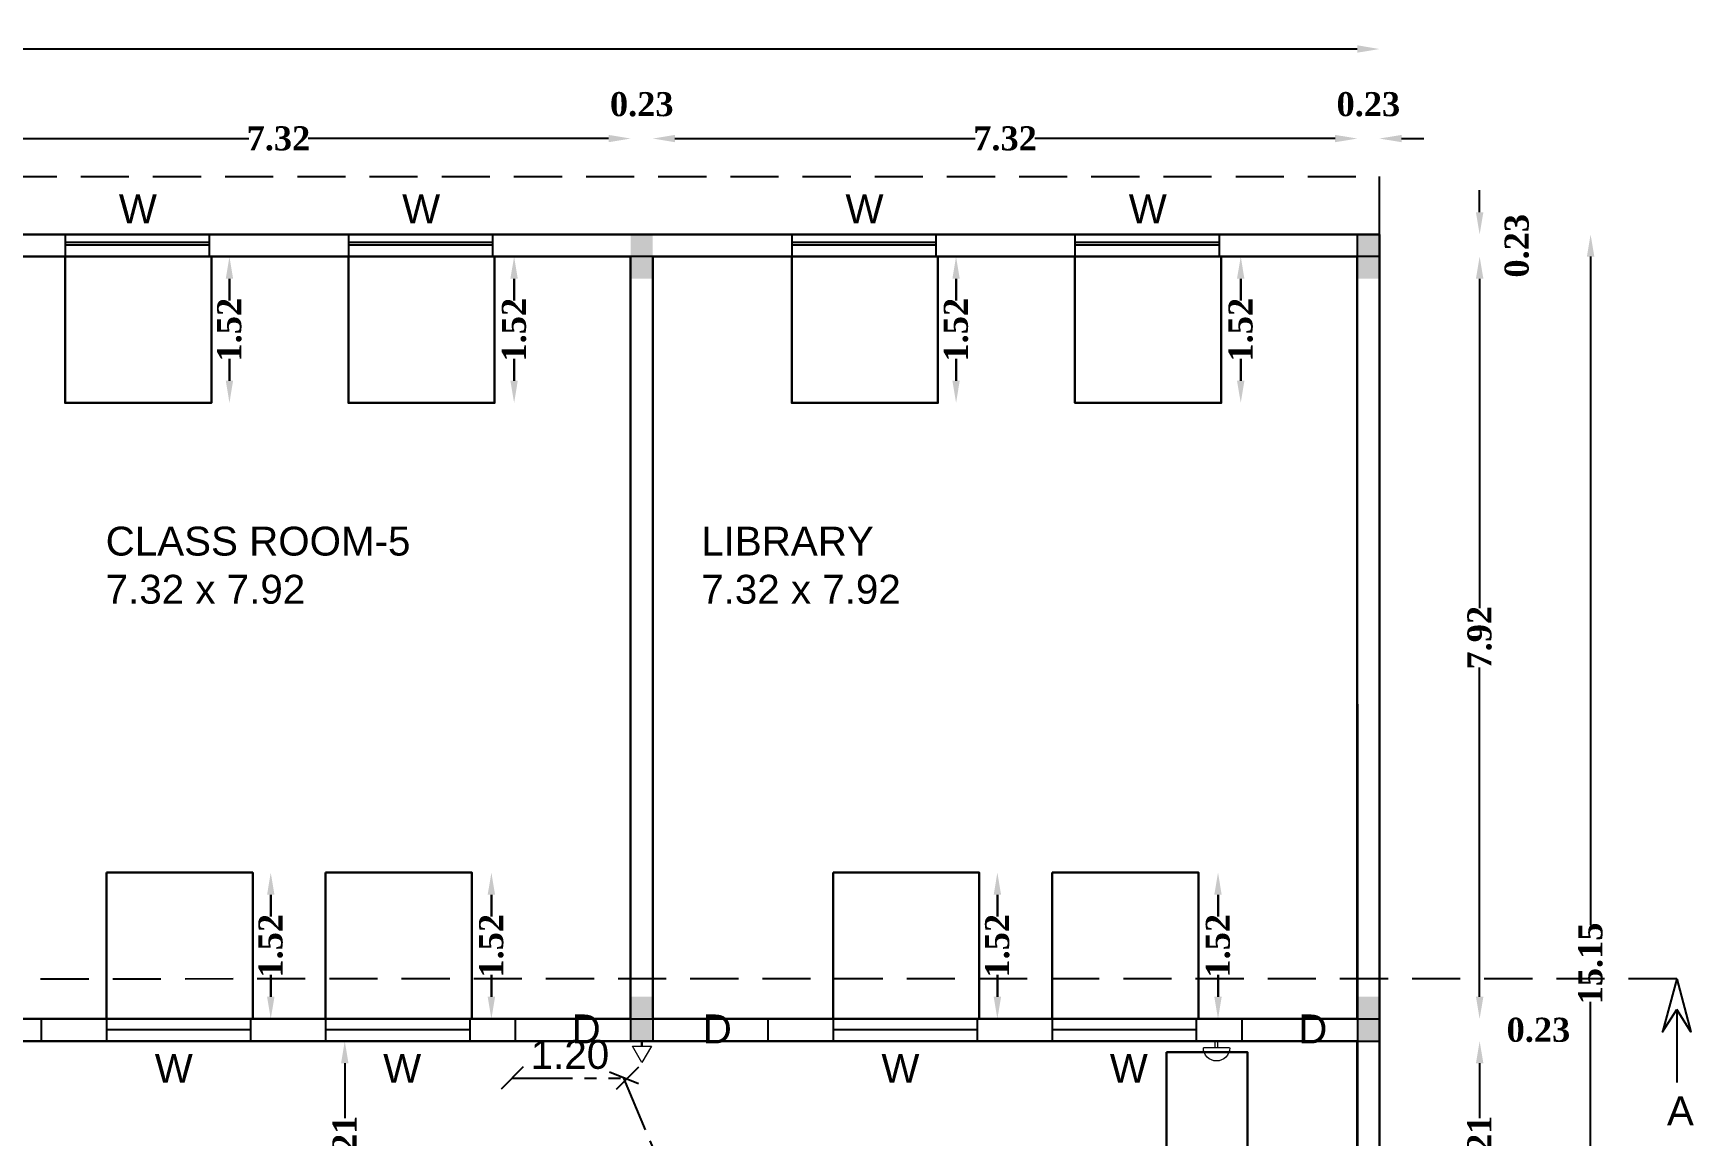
# Model space of a CAD drawing. Header units: metres. Extents: x 0 to 298, y 0 to 162.
# Drawn here: x 211.42 to 228.67, y 45.6 to 57.05 of the extents above; entities that cross this region are included whole.
import ezdxf

# ---------------------------------------------------------------- set-up
doc = ezdxf.new("R2010")
doc.units = ezdxf.units.M
doc.header["$MEASUREMENT"] = 0
doc.linetypes.add('DASHED', pattern=[0.75, 0.5, -0.25])
doc.linetypes.add('PHANTOM2', pattern=[1.25, 0.625, -0.125, 0.125, -0.125, 0.125, -0.125])
for name, color, linetype, lineweight in [('BLK_1_FLR_1_ EXIT_WIDTH_ DOOR', 7, 'Continuous', 30), ('BLK_1_FLR_1_BLT_UP_AREA', 4, 'Continuous', 30), ('BLK_1_FLR_1_REGULAR_ROOM_1', 4, 'Continuous', 30), ('BLK_1_FLR_1_REGULAR_ROOM_5', 4, 'Continuous', 30), ('BLK_1_FLR_1_ROOM_1_LIGHT_VENTILATION_1', 7, 'Continuous', 30), ('BLK_1_FLR_1_ROOM_1_LIGHT_VENTILATION_2', 7, 'Continuous', 30), ('BLK_1_FLR_1_ROOM_1_LIGHT_VENTILATION_3', 7, 'Continuous', 30), ('BLK_1_FLR_1_ROOM_1_LIGHT_VENTILATION_4', 7, 'Continuous', 30), ('BLK_1_FLR_1_ROOM_5_LIGHT_VENTILATION_1', 7, 'Continuous', 30), ('BLK_1_FLR_1_ROOM_5_LIGHT_VENTILATION_2', 7, 'Continuous', 30), ('BLK_1_FLR_1_ROOM_5_LIGHT_VENTILATION_3', 7, 'Continuous', 30), ('BLK_1_FLR_1_ROOM_5_LIGHT_VENTILATION_4', 7, 'Continuous', 30), ('BLK_1_LVL_1_BLDG_FOOT_PRINT', 4, 'Continuous', 30)]:
    doc.layers.add(name, color=color, linetype=linetype, lineweight=lineweight)
for name, color, linetype in [('BLK_1_FLR_1_CARPET_AREA', 10, 'Continuous'), ('BLK_1_FLR_2_DRINKING_WATER', 7, 'Continuous'), ('DIST_EXIT', 7, 'Continuous')]:
    doc.layers.add(name, color=color, linetype=linetype)
doc.layers.add('PATH_WAY', color=140, linetype='Continuous', plot=False)
doc.styles.add('arial', font='arial.ttf')
doc.styles.get("Standard").update_dxf_attribs({"font": 'arial.ttf', "height": 0.35})
doc.styles.add('working', font='timesbd.ttf', dxfattribs={"height": 0.25})
doc.dimstyles.new('new model', dxfattribs={"dimtxt": 0.25, "dimasz": 0.23, "dimexe": 0.1, "dimexo": 0.1, "dimgap": 0, "dimtad": 0, "dimtoh": 1, "dimzin": 1, "dimdsep": 46, "dimtxsty": 'working', "dimcen": 0.09, "dimse1": 1, "dimse2": 1, "dimclrd": 8, "dimclre": 8, "dimclrt": 3, "dimadec": 1, "dimazin": 0, "dimtfac": 1, "dimtofl": 0, "dimtmove": 0, "dimatfit": 3, "dimfxl": 0, "dimtolj": 1, "dimtzin": 0, "dimlwd": -1, "dimlwe": -1, "dimarcsym": 0})
doc.dimstyles.new('OPEN SPACE', dxfattribs={"dimtxt": 0.3, "dimasz": 0.23, "dimexe": 0.1875, "dimexo": 0.0625, "dimgap": 0.09, "dimtad": 3, "dimzin": 0, "dimdsep": 46, "dimtxsty": 'arial', "dimblk": 'OBLIQUE', "dimcen": 0.09, "dimse1": 1, "dimse2": 1, "dimclrd": 6, "dimclre": 6, "dimclrt": 7, "dimadec": 0, "dimazin": 0, "dimtfac": 0.5, "dimtix": 1, "dimtmove": 0, "dimatfit": 3, "dimfxl": 0, "dimtolj": 1, "dimtzin": 0, "dimarcsym": 0})

# ---------------------------------------------------------------- blocks, each defined once
blk = doc.blocks.new('*D138')
at = {"color": 8}
for p, q in [((210.538, 55.959), (213.659, 55.959)), ((217.398, 55.959), (214.276, 55.959))]:
    blk.add_line(p, q, dxfattribs=at)
at = {"color": 8, "lineweight": 35}
for points in [[(210.538, 55.997), (210.538, 55.921), (210.308, 55.959)], [(217.398, 55.997), (217.398, 55.921), (217.628, 55.959)]]:
    blk.add_solid(points, dxfattribs=at)
at = {"layer": 'Defpoints', "color": 0, "lineweight": 35}
for p in [(217.628, 55.959), (210.308, 54.963), (217.628, 54.733)]:
    blk.add_point(p, dxfattribs=at)
at = {"color": 3, "insert": (213.968, 55.959), "char_height": 0.25, "attachment_point": 5, "style": 'working'}
blk.add_mtext('\\A1;7.32', dxfattribs=at)
blk = doc.blocks.new('*D139')
at = {"color": 8}
for p, q in [((217.398, 55.959), (217.168, 55.959)), ((218.088, 55.959), (218.318, 55.959))]:
    blk.add_line(p, q, dxfattribs=at)
at = {"color": 8, "lineweight": 35}
for points in [[(217.398, 55.997), (217.398, 55.921), (217.628, 55.959)], [(218.088, 55.997), (218.088, 55.921), (217.858, 55.959)]]:
    blk.add_solid(points, dxfattribs=at)
at = {"layer": 'Defpoints', "color": 0, "lineweight": 35}
for p in [(217.858, 55.959), (217.858, 54.963), (217.628, 54.733)]:
    blk.add_point(p, dxfattribs=at)
at = {"color": 3, "insert": (217.743, 56.314), "char_height": 0.25, "attachment_point": 5, "style": 'working'}
blk.add_mtext('\\A1;0.23', dxfattribs=at)
blk = doc.blocks.new('*D130')
at = {"color": 8}
for p, q in [((218.088, 55.959), (221.209, 55.959)), ((224.948, 55.959), (221.826, 55.959))]:
    blk.add_line(p, q, dxfattribs=at)
at = {"color": 8, "lineweight": 35}
for points in [[(218.088, 55.997), (218.088, 55.921), (217.858, 55.959)], [(224.948, 55.997), (224.948, 55.921), (225.178, 55.959)]]:
    blk.add_solid(points, dxfattribs=at)
at = {"layer": 'Defpoints', "color": 0, "lineweight": 35}
for p in [(225.178, 55.959), (217.858, 54.963), (225.178, 54.733)]:
    blk.add_point(p, dxfattribs=at)
at = {"color": 3, "insert": (221.518, 55.959), "char_height": 0.25, "attachment_point": 5, "style": 'working'}
blk.add_mtext('\\A1;7.32', dxfattribs=at)
blk = doc.blocks.new('*D131')
at = {"color": 8}
for p, q in [((224.948, 55.959), (224.718, 55.959)), ((225.638, 55.959), (225.868, 55.959))]:
    blk.add_line(p, q, dxfattribs=at)
at = {"color": 8, "lineweight": 35}
for points in [[(224.948, 55.997), (224.948, 55.921), (225.178, 55.959)], [(225.638, 55.997), (225.638, 55.921), (225.408, 55.959)]]:
    blk.add_solid(points, dxfattribs=at)
at = {"layer": 'Defpoints', "color": 0, "lineweight": 35}
for p in [(225.408, 55.959), (225.408, 54.963), (225.178, 54.733)]:
    blk.add_point(p, dxfattribs=at)
at = {"color": 3, "insert": (225.293, 56.314), "char_height": 0.25, "attachment_point": 5, "style": 'working'}
blk.add_mtext('\\A1;0.23', dxfattribs=at)
blk = doc.blocks.new('*D292')
at = {"color": 8}
for p, q in [((173.571, 56.889), (198.969, 56.889)), ((225.178, 56.889), (199.78, 56.889))]:
    blk.add_line(p, q, dxfattribs=at)
at = {"color": 8, "lineweight": 35}
for points in [[(173.571, 56.928), (173.571, 56.851), (173.341, 56.889)], [(225.178, 56.928), (225.178, 56.851), (225.408, 56.889)]]:
    blk.add_solid(points, dxfattribs=at)
at = {"layer": 'Defpoints', "color": 0, "lineweight": 35}
for p in [(173.341, 56.889), (173.341, 54.963), (225.408, 54.963)]:
    blk.add_point(p, dxfattribs=at)
at = {"color": 3, "insert": (199.375, 56.889), "char_height": 0.25, "attachment_point": 5, "style": 'working'}
blk.add_mtext('\\A1;52.07', dxfattribs=at)
blk = doc.blocks.new('FIR ALARAM')
at = {"color": 6, "lineweight": 20}
for p, q in [((780.29, 324.308), (780.117, 324.308)), ((780.117, 324.208), (780.504, 324.208)), ((780.29, 324.208), (780.29, 324.308)), ((780.331, 324.208), (780.331, 324.308)), ((780.331, 324.308), (780.504, 324.308))]:
    blk.add_line(p, q, dxfattribs=at)
blk.add_arc((780.31, 324.208), 0.194, 180, 0, dxfattribs=at)
blk = doc.blocks.new('FR')
at = {"color": 6, "lineweight": 20}
for p, q in [((780.283, 324.837), (780.148, 324.837)), ((780.283, 324.76), (780.283, 324.837)), ((780.297, 324.76), (780.297, 324.837)), ((780.297, 324.837), (780.432, 324.837))]:
    blk.add_line(p, q, dxfattribs=at)
blk.add_lwpolyline([(780.29, 324.515), (780.432, 324.76), (780.148, 324.76)], close=True, dxfattribs=at)
blk = doc.blocks.new('*D294')
at = {"color": 8}
for p, q in [((226.449, 55.193), (226.449, 55.423)), ((226.449, 54.503), (226.449, 54.273))]:
    blk.add_line(p, q, dxfattribs=at)
at = {"color": 8, "lineweight": 35}
for points in [[(226.411, 55.193), (226.488, 55.193), (226.449, 54.963)], [(226.411, 54.503), (226.488, 54.503), (226.449, 54.733)]]:
    blk.add_solid(points, dxfattribs=at)
at = {"layer": 'Defpoints', "color": 0, "lineweight": 35}
for p in [(225.178, 54.963), (225.178, 54.733), (226.449, 54.733)]:
    blk.add_point(p, dxfattribs=at)
at = {"color": 3, "insert": (226.836, 54.845), "char_height": 0.25, "attachment_point": 5, "rotation": 90, "style": 'working'}
blk.add_mtext('\\A1;0.23', dxfattribs=at)
blk = doc.blocks.new('*D295')
at = {"color": 8}
for p, q in [((226.449, 54.503), (226.449, 51.082)), ((226.449, 47.043), (226.449, 50.465))]:
    blk.add_line(p, q, dxfattribs=at)
at = {"color": 8, "lineweight": 35}
for points in [[(226.411, 54.503), (226.488, 54.503), (226.449, 54.733)], [(226.411, 47.043), (226.488, 47.043), (226.449, 46.813)]]:
    blk.add_solid(points, dxfattribs=at)
at = {"layer": 'Defpoints', "color": 0, "lineweight": 35}
for p in [(225.178, 54.733), (223.978, 46.813), (226.449, 46.813)]:
    blk.add_point(p, dxfattribs=at)
at = {"color": 3, "insert": (226.449, 50.773), "char_height": 0.25, "attachment_point": 5, "rotation": 90, "style": 'working'}
blk.add_mtext('\\A1;7.92', dxfattribs=at)
blk = doc.blocks.new('*D296')
at = {"color": 8}
for p, q in [((226.449, 47.043), (226.449, 47.273)), ((226.449, 46.353), (226.449, 46.123))]:
    blk.add_line(p, q, dxfattribs=at)
at = {"color": 8, "lineweight": 35}
for points in [[(226.411, 47.043), (226.488, 47.043), (226.449, 46.813)], [(226.411, 46.353), (226.488, 46.353), (226.449, 46.583)]]:
    blk.add_solid(points, dxfattribs=at)
at = {"layer": 'Defpoints', "color": 0, "lineweight": 35}
for p in [(223.978, 46.813), (223.978, 46.583), (226.449, 46.583)]:
    blk.add_point(p, dxfattribs=at)
at = {"color": 3, "insert": (227.06, 46.698), "char_height": 0.25, "attachment_point": 5, "style": 'working'}
blk.add_mtext('\\A1;0.23', dxfattribs=at)
blk = doc.blocks.new('*D284')
at = {"color": 8}
for p, q in [((226.449, 46.353), (226.449, 45.783)), ((226.449, 44.603), (226.449, 45.173))]:
    blk.add_line(p, q, dxfattribs=at)
at = {"color": 8, "lineweight": 35}
for points in [[(226.411, 46.353), (226.488, 46.353), (226.449, 46.583)], [(226.411, 44.603), (226.488, 44.603), (226.449, 44.373)]]:
    blk.add_solid(points, dxfattribs=at)
at = {"layer": 'Defpoints', "color": 0, "lineweight": 35}
for p in [(223.978, 46.583), (224.949, 44.373), (226.449, 44.373)]:
    blk.add_point(p, dxfattribs=at)
at = {"color": 3, "insert": (226.449, 45.478), "char_height": 0.25, "attachment_point": 5, "rotation": 90, "style": 'working'}
blk.add_mtext('\\A1;2.21', dxfattribs=at)
blk = doc.blocks.new('*D146')
at = {"color": 8}
for p, q in [((227.602, 54.733), (227.602, 47.786)), ((227.602, 40.044), (227.602, 46.991))]:
    blk.add_line(p, q, dxfattribs=at)
at = {"color": 8, "lineweight": 35}
for points in [[(227.564, 54.733), (227.641, 54.733), (227.602, 54.963)], [(227.564, 40.044), (227.641, 40.044), (227.602, 39.814)]]:
    blk.add_solid(points, dxfattribs=at)
at = {"layer": 'Defpoints', "color": 0, "lineweight": 35}
for p in [(225.408, 54.963), (225.409, 39.814), (227.602, 39.814)]:
    blk.add_point(p, dxfattribs=at)
at = {"color": 3, "insert": (227.602, 47.389), "char_height": 0.25, "attachment_point": 5, "rotation": 90, "style": 'working'}
blk.add_mtext('\\A1;15.15', dxfattribs=at)
blk = doc.blocks.new('*D468')
at = {"layer": 'BLK_1_FLR_1_ROOM_1_LIGHT_VENTILATION_1', "color": 232, "linetype": 'PHANTOM2'}
for p, q in [((213.459, 54.503), (213.459, 54.276)), ((213.459, 53.443), (213.459, 53.671))]:
    blk.add_line(p, q, dxfattribs=at)
at = {"layer": 'BLK_1_FLR_1_ROOM_1_LIGHT_VENTILATION_1', "color": 232, "lineweight": 35}
for points in [[(213.421, 54.503), (213.497, 54.503), (213.459, 54.733)], [(213.421, 53.443), (213.497, 53.443), (213.459, 53.213)]]:
    blk.add_solid(points, dxfattribs=at)
at = {"layer": 'Defpoints', "color": 0, "lineweight": 35}
for p in [(213.271, 54.733), (213.271, 53.213), (213.459, 53.213)]:
    blk.add_point(p, dxfattribs=at)
at = {"layer": 'BLK_1_FLR_1_ROOM_1_LIGHT_VENTILATION_1', "color": 232, "lineweight": 30, "insert": (213.459, 53.973), "char_height": 0.25, "attachment_point": 5, "rotation": 90, "style": 'working'}
blk.add_mtext('\\A1;1.52', dxfattribs=at)
blk = doc.blocks.new('*D469')
at = {"layer": 'BLK_1_FLR_1_ROOM_1_LIGHT_VENTILATION_2', "color": 232, "linetype": 'PHANTOM2'}
for p, q in [((216.417, 54.503), (216.417, 54.276)), ((216.417, 53.443), (216.417, 53.671))]:
    blk.add_line(p, q, dxfattribs=at)
at = {"layer": 'BLK_1_FLR_1_ROOM_1_LIGHT_VENTILATION_2', "color": 232, "lineweight": 35}
for points in [[(216.378, 54.503), (216.455, 54.503), (216.417, 54.733)], [(216.378, 53.443), (216.455, 53.443), (216.417, 53.213)]]:
    blk.add_solid(points, dxfattribs=at)
at = {"layer": 'Defpoints', "color": 0, "lineweight": 35}
for p in [(216.215, 54.733), (216.215, 53.213), (216.417, 53.213)]:
    blk.add_point(p, dxfattribs=at)
at = {"layer": 'BLK_1_FLR_1_ROOM_1_LIGHT_VENTILATION_2', "color": 232, "lineweight": 30, "insert": (216.417, 53.973), "char_height": 0.25, "attachment_point": 5, "rotation": 90, "style": 'working'}
blk.add_mtext('\\A1;1.52', dxfattribs=at)
blk = doc.blocks.new('*D470')
at = {"layer": 'BLK_1_FLR_1_ROOM_1_LIGHT_VENTILATION_3', "color": 232, "linetype": 'PHANTOM2'}
for p, q in [((213.888, 48.103), (213.888, 47.876)), ((213.888, 47.043), (213.888, 47.271))]:
    blk.add_line(p, q, dxfattribs=at)
at = {"layer": 'BLK_1_FLR_1_ROOM_1_LIGHT_VENTILATION_3', "color": 232, "lineweight": 35}
for points in [[(213.85, 48.103), (213.927, 48.103), (213.888, 48.333)], [(213.85, 47.043), (213.927, 47.043), (213.888, 46.813)]]:
    blk.add_solid(points, dxfattribs=at)
at = {"layer": 'Defpoints', "color": 0, "lineweight": 35}
for p in [(213.701, 48.333), (213.701, 46.813), (213.888, 46.813)]:
    blk.add_point(p, dxfattribs=at)
at = {"layer": 'BLK_1_FLR_1_ROOM_1_LIGHT_VENTILATION_3', "color": 232, "lineweight": 30, "insert": (213.888, 47.573), "char_height": 0.25, "attachment_point": 5, "rotation": 90, "style": 'working'}
blk.add_mtext('\\A1;1.52', dxfattribs=at)
blk = doc.blocks.new('*D471')
at = {"layer": 'BLK_1_FLR_1_ROOM_1_LIGHT_VENTILATION_4', "color": 232, "linetype": 'PHANTOM2'}
for p, q in [((216.181, 48.103), (216.181, 47.876)), ((216.181, 47.043), (216.181, 47.271))]:
    blk.add_line(p, q, dxfattribs=at)
at = {"layer": 'BLK_1_FLR_1_ROOM_1_LIGHT_VENTILATION_4', "color": 232, "lineweight": 35}
for points in [[(216.142, 48.103), (216.219, 48.103), (216.181, 48.333)], [(216.142, 47.043), (216.219, 47.043), (216.181, 46.813)]]:
    blk.add_solid(points, dxfattribs=at)
at = {"layer": 'Defpoints', "color": 0, "lineweight": 35}
for p in [(215.979, 48.333), (215.979, 46.813), (216.181, 46.813)]:
    blk.add_point(p, dxfattribs=at)
at = {"layer": 'BLK_1_FLR_1_ROOM_1_LIGHT_VENTILATION_4', "color": 232, "lineweight": 30, "insert": (216.181, 47.573), "char_height": 0.25, "attachment_point": 5, "rotation": 90, "style": 'working'}
blk.add_mtext('\\A1;1.52', dxfattribs=at)
blk = doc.blocks.new('*D472')
at = {"layer": 'BLK_1_FLR_1_ROOM_5_LIGHT_VENTILATION_1', "color": 232, "linetype": 'PHANTOM2'}
for p, q in [((221.009, 54.503), (221.009, 54.276)), ((221.009, 53.443), (221.009, 53.671))]:
    blk.add_line(p, q, dxfattribs=at)
at = {"layer": 'BLK_1_FLR_1_ROOM_5_LIGHT_VENTILATION_1', "color": 232, "lineweight": 35}
for points in [[(220.971, 54.503), (221.047, 54.503), (221.009, 54.733)], [(220.971, 53.443), (221.047, 53.443), (221.009, 53.213)]]:
    blk.add_solid(points, dxfattribs=at)
at = {"layer": 'Defpoints', "color": 0, "lineweight": 35}
for p in [(220.821, 54.733), (220.821, 53.213), (221.009, 53.213)]:
    blk.add_point(p, dxfattribs=at)
at = {"layer": 'BLK_1_FLR_1_ROOM_5_LIGHT_VENTILATION_1', "color": 232, "lineweight": 30, "insert": (221.009, 53.973), "char_height": 0.25, "attachment_point": 5, "rotation": 90, "style": 'working'}
blk.add_mtext('\\A1;1.52', dxfattribs=at)
blk = doc.blocks.new('*D473')
at = {"layer": 'BLK_1_FLR_1_ROOM_5_LIGHT_VENTILATION_2', "color": 232, "linetype": 'PHANTOM2'}
for p, q in [((223.967, 54.503), (223.967, 54.276)), ((223.967, 53.443), (223.967, 53.671))]:
    blk.add_line(p, q, dxfattribs=at)
at = {"layer": 'BLK_1_FLR_1_ROOM_5_LIGHT_VENTILATION_2', "color": 232, "lineweight": 35}
for points in [[(223.928, 54.503), (224.005, 54.503), (223.967, 54.733)], [(223.928, 53.443), (224.005, 53.443), (223.967, 53.213)]]:
    blk.add_solid(points, dxfattribs=at)
at = {"layer": 'Defpoints', "color": 0, "lineweight": 35}
for p in [(223.765, 54.733), (223.765, 53.213), (223.967, 53.213)]:
    blk.add_point(p, dxfattribs=at)
at = {"layer": 'BLK_1_FLR_1_ROOM_5_LIGHT_VENTILATION_2', "color": 232, "lineweight": 30, "insert": (223.967, 53.973), "char_height": 0.25, "attachment_point": 5, "rotation": 90, "style": 'working'}
blk.add_mtext('\\A1;1.52', dxfattribs=at)
blk = doc.blocks.new('*D474')
at = {"layer": 'BLK_1_FLR_1_ROOM_5_LIGHT_VENTILATION_3', "color": 232, "linetype": 'PHANTOM2'}
for p, q in [((221.438, 48.103), (221.438, 47.876)), ((221.438, 47.043), (221.438, 47.271))]:
    blk.add_line(p, q, dxfattribs=at)
at = {"layer": 'BLK_1_FLR_1_ROOM_5_LIGHT_VENTILATION_3', "color": 232, "lineweight": 35}
for points in [[(221.4, 48.103), (221.477, 48.103), (221.438, 48.333)], [(221.4, 47.043), (221.477, 47.043), (221.438, 46.813)]]:
    blk.add_solid(points, dxfattribs=at)
at = {"layer": 'Defpoints', "color": 0, "lineweight": 35}
for p in [(221.251, 48.333), (221.251, 46.813), (221.438, 46.813)]:
    blk.add_point(p, dxfattribs=at)
at = {"layer": 'BLK_1_FLR_1_ROOM_5_LIGHT_VENTILATION_3', "color": 232, "lineweight": 30, "insert": (221.438, 47.573), "char_height": 0.25, "attachment_point": 5, "rotation": 90, "style": 'working'}
blk.add_mtext('\\A1;1.52', dxfattribs=at)
blk = doc.blocks.new('*D475')
at = {"layer": 'BLK_1_FLR_1_ROOM_5_LIGHT_VENTILATION_4', "color": 232, "linetype": 'PHANTOM2'}
for p, q in [((223.731, 48.103), (223.731, 47.876)), ((223.731, 47.043), (223.731, 47.271))]:
    blk.add_line(p, q, dxfattribs=at)
at = {"layer": 'BLK_1_FLR_1_ROOM_5_LIGHT_VENTILATION_4', "color": 232, "lineweight": 35}
for points in [[(223.692, 48.103), (223.769, 48.103), (223.731, 48.333)], [(223.692, 47.043), (223.769, 47.043), (223.731, 46.813)]]:
    blk.add_solid(points, dxfattribs=at)
at = {"layer": 'Defpoints', "color": 0, "lineweight": 35}
for p in [(223.529, 48.333), (223.529, 46.813), (223.731, 46.813)]:
    blk.add_point(p, dxfattribs=at)
at = {"layer": 'BLK_1_FLR_1_ROOM_5_LIGHT_VENTILATION_4', "color": 232, "lineweight": 30, "insert": (223.731, 47.573), "char_height": 0.25, "attachment_point": 5, "rotation": 90, "style": 'working'}
blk.add_mtext('\\A1;1.52', dxfattribs=at)
blk = doc.blocks.new('_Oblique')
at = {"color": 0, "linetype": 'ByBlock', "lineweight": -2}
blk.add_line((-0.5, -0.5), (0.5, 0.5), dxfattribs=at)
blk = doc.blocks.new('*D380')
at = {"layer": 'BLK_1_FLR_1_ EXIT_WIDTH_ DOOR', "color": 2, "linetype": 'PHANTOM2', "lineweight": -2}
blk.add_line((216.397, 46.199), (217.597, 46.199), dxfattribs=at)
at = {"layer": 'Defpoints', "color": 0, "lineweight": 35}
for p in [(216.397, 46.813), (217.597, 46.813), (217.597, 46.199)]:
    blk.add_point(p, dxfattribs=at)
at = {"layer": 'BLK_1_FLR_1_ EXIT_WIDTH_ DOOR', "color": 2, "lineweight": -2, "xscale": 0.23, "yscale": 0.23, "zscale": 0.23, "rotation": 180}
blk.add_blockref('_Oblique', (216.397, 46.199), dxfattribs=at)
at = {"layer": 'BLK_1_FLR_1_ EXIT_WIDTH_ DOOR', "color": 2, "lineweight": -2, "xscale": 0.23, "yscale": 0.23, "zscale": 0.23}
blk.add_blockref('_Oblique', (217.597, 46.199), dxfattribs=at)
at = {"layer": 'BLK_1_FLR_1_ EXIT_WIDTH_ DOOR', "color": 2, "lineweight": 30, "insert": (216.997, 46.442), "char_height": 0.3, "attachment_point": 5, "style": 'arial'}
blk.add_mtext('\\A1;1.20', dxfattribs=at)
blk = doc.blocks.new('*D381')
at = {"layer": 'Defpoints', "color": 0, "lineweight": 35}
for p in [(217.558, 46.199), (217.558, 46.199), (218.747, 43.356)]:
    blk.add_point(p, dxfattribs=at)
at = {"layer": 'DIST_EXIT', "color": 7, "linetype": 'PHANTOM2', "lineweight": -2}
blk.add_line((218.747, 43.356), (217.558, 46.199), dxfattribs=at)
at = {"layer": 'DIST_EXIT', "color": 7, "lineweight": -2, "xscale": 0.23, "yscale": 0.23, "zscale": 0.23}
for p, rotation in [((217.558, 46.199), 112.7025219904844), ((218.747, 43.356), 292.7025219904844)]:
    blk.add_blockref('_Oblique', p, dxfattribs=dict(at, rotation=rotation))
at = {"layer": 'DIST_EXIT', "color": 7, "lineweight": 30, "insert": (218.377, 44.871), "char_height": 0.3, "attachment_point": 5, "rotation": 292.7025, "style": 'arial'}
blk.add_mtext('\\A1;3.08', dxfattribs=at)
blk = doc.blocks.new('*D354')
at = {"layer": 'Defpoints', "color": 0, "lineweight": 35}
for p in [(214.657, 46.583), (214.747, 46.583), (214.747, 44.374)]:
    blk.add_point(p, dxfattribs=at)
at = {"layer": 'PATH_WAY', "color": 4}
for p, q in [((214.657, 46.353), (214.657, 45.783)), ((214.657, 44.604), (214.657, 45.173))]:
    blk.add_line(p, q, dxfattribs=at)
at = {"layer": 'PATH_WAY', "color": 4, "lineweight": 35}
for points in [[(214.619, 46.353), (214.696, 46.353), (214.657, 46.583)], [(214.619, 44.604), (214.696, 44.604), (214.657, 44.374)]]:
    blk.add_solid(points, dxfattribs=at)
at = {"layer": 'PATH_WAY', "color": 4, "lineweight": 30, "insert": (214.657, 45.478), "char_height": 0.25, "attachment_point": 5, "rotation": 90, "style": 'working'}
blk.add_mtext('\\A1;2.21', dxfattribs=at)

msp = doc.modelspace()

# ---------------------------------------------------------------- hatches: boundary and pattern name
at = {"ltscale": 0.25}
for points in [[(217.85774, 54.96335), (217.62774, 54.96335), (217.62774, 54.73335), (217.62774, 54.50335), (217.85774, 54.50335)], [(225.40774, 54.96335), (225.17774, 54.96335), (225.17774, 54.73335), (225.17774, 54.50335), (225.40774, 54.50335)], [(217.85774, 47.04335), (217.62774, 47.04335), (217.62774, 46.81335), (217.62774, 46.58335), (217.85774, 46.58335)], [(225.40774, 47.04335), (225.17774, 47.04335), (225.17774, 46.81335), (225.17774, 46.58335), (225.40774, 46.58335)]]:
    msp.add_hatch(color=256, dxfattribs=at).paths.add_polyline_path(points)

# ---------------------------------------------------------------- linework, layer by layer
at = {"linetype": 'DASHED'}
for p, q in [((203.66443, 55.56335), (225.40774, 55.56335)), ((228.49734, 47.22909), (170.97384, 47.22473))]:
    msp.add_line(p, q, dxfattribs=at)
at = {"linetype": 'DASHED', "ltscale": 4}
msp.add_line((225.40774, 54.96335), (225.40774, 55.56335), dxfattribs=at)
for p, q in [((225.40774, 54.96335), (173.34144, 54.96335)), ((228.49734, 46.9109), (228.49734, 46.15416))]:
    msp.add_line(p, q)
at = {"ltscale": 0.25}
for p, q in [((211.7512, 54.96335), (211.7512, 54.73335)), ((211.7512, 54.88136), (213.2512, 54.88136)), ((213.2512, 54.73335), (213.2512, 54.96335)), ((214.69466, 54.96335), (214.69466, 54.73335)), ((214.69466, 54.88136), (216.19466, 54.88136)), ((216.19466, 54.73335), (216.19466, 54.96335)), ((219.3012, 54.96335), (219.3012, 54.73335)), ((219.3012, 54.88136), (220.8012, 54.88136)), ((220.8012, 54.73335), (220.8012, 54.96335)), ((222.24466, 54.96335), (222.24466, 54.73335)), ((222.24466, 54.88136), (223.74466, 54.88136)), ((223.74466, 54.73335), (223.74466, 54.96335)), ((225.17772, 54.96335), (225.17872, 39.81366)), ((225.40774, 54.96335), (225.40774, 40.04366)), ((225.40774, 54.73335), (180.43774, 54.73335)), ((211.7512, 54.85442), (213.2512, 54.85442)), ((214.69466, 54.85442), (216.19466, 54.85442)), ((217.62774, 54.73335), (217.62774, 46.58335)), ((217.85774, 54.73335), (217.85774, 46.58335)), ((219.3012, 54.85442), (220.8012, 54.85442)), ((222.24466, 54.85442), (223.74466, 54.85442)), ((211.50774, 46.81335), (216.42774, 46.81335)), ((211.50774, 46.58335), (211.50774, 46.81335)), ((212.18053, 46.81335), (212.18053, 46.58335)), ((213.68053, 46.58335), (213.68053, 46.81335)), ((214.45869, 46.81335), (214.45869, 46.58335)), ((215.95869, 46.58335), (215.95869, 46.81335)), ((216.42774, 46.81335), (216.42774, 46.58335)), ((217.62774, 46.81335), (217.85774, 46.81335)), ((219.05774, 46.81335), (223.97774, 46.81335)), ((219.05774, 46.58335), (219.05774, 46.81335)), ((219.73053, 46.81335), (219.73053, 46.58335)), ((221.23053, 46.58335), (221.23053, 46.81335)), ((222.00869, 46.81335), (222.00869, 46.58335)), ((223.50869, 46.58335), (223.50869, 46.81335)), ((223.97774, 46.81335), (223.97774, 46.58335)), ((225.17774, 46.81335), (225.40774, 46.81335)), ((212.18053, 46.70442), (213.68053, 46.70442)), ((214.45869, 46.70442), (215.95869, 46.70442)), ((219.73053, 46.70442), (221.23053, 46.70442)), ((222.00869, 46.70442), (223.50869, 46.70442)), ((211.52774, 46.58335), (216.42774, 46.58335)), ((217.62774, 46.58335), (217.85774, 46.58335)), ((219.07774, 46.58335), (223.97774, 46.58335)), ((225.17774, 46.58335), (225.40774, 46.58335))]:
    msp.add_line(p, q, dxfattribs=at)
msp.add_lwpolyline([(173.34144, 54.96335), (225.40774, 54.96335), (225.40866, 39.81366), (216.50818, 39.81366), (216.50818, 44.14335), (210.53938, 44.14335), (188.05566, 44.14335), (183.55774, 44.14335), (183.55774, 39.81335), (183.55774, 36.22835), (173.34144, 36.22835)], close=True)
for points in [[(228.49967, 47.22908), (228.35052, 46.67915), (228.49734, 46.9109)], [(228.49734, 47.22909), (228.64246, 46.67808), (228.49734, 46.9109)]]:
    msp.add_lwpolyline(points)
at = {"layer": 'BLK_1_FLR_1_BLT_UP_AREA', "color": 26}
msp.add_lwpolyline([(173.34144, 36.22835), (183.55774, 36.22835), (183.55774, 44.14335), (216.50834, 44.14337), (216.50803, 39.81365), (225.40864, 39.81369), (225.40771, 54.96341), (173.34144, 54.96335)], close=True, dxfattribs=at)
at = {"layer": 'BLK_1_FLR_1_CARPET_AREA', "color": 15, "linetype": 'Continuous', "lineweight": 30}
for points in [[(210.30772, 46.81335), (217.62772, 46.81335), (217.62772, 54.73335), (210.30772, 54.73335)], [(217.85772, 46.81335), (225.17772, 46.81335), (225.17772, 54.73335), (217.85772, 54.73335)]]:
    msp.add_lwpolyline(points, close=True, dxfattribs=at)
msp.add_lwpolyline([(202.53937, 46.58335), (225.17772, 46.58335), (225.1784, 44.37335), (218.94817, 44.37335), (218.94817, 44.14335), (225.17842, 44.14376), (225.17894, 40.04366), (216.73817, 40.04366), (216.73817, 44.37359), (183.32772, 44.37335)], dxfattribs=at)
at = {"layer": 'BLK_1_FLR_1_REGULAR_ROOM_1', "color": 3, "lineweight": 30}
msp.add_lwpolyline([(210.30774, 46.81335), (217.62774, 46.81335), (217.62774, 54.73335), (210.30774, 54.73335)], close=True, dxfattribs=at)
at = {"layer": 'BLK_1_FLR_1_REGULAR_ROOM_5', "color": 3, "lineweight": 30}
msp.add_lwpolyline([(217.85774, 46.81335), (225.17774, 46.81335), (225.17774, 54.73335), (217.85774, 54.73335)], close=True, dxfattribs=at)
at = {"layer": 'BLK_1_FLR_1_ROOM_1_LIGHT_VENTILATION_1', "color": 3, "lineweight": 30}
msp.add_lwpolyline([(211.7512, 54.73335), (213.2712, 54.73335), (213.2712, 53.21335), (211.7512, 53.21335)], close=True, dxfattribs=at)
at = {"layer": 'BLK_1_FLR_1_ROOM_1_LIGHT_VENTILATION_2', "color": 3, "lineweight": 30}
msp.add_lwpolyline([(214.69466, 54.73335), (216.21466, 54.73335), (216.21466, 53.21335), (214.69466, 53.21335)], close=True, dxfattribs=at)
at = {"layer": 'BLK_1_FLR_1_ROOM_1_LIGHT_VENTILATION_3', "color": 3, "lineweight": 30}
msp.add_lwpolyline([(212.18053, 48.33335), (213.70053, 48.33335), (213.70053, 46.81335), (212.18053, 46.81335)], close=True, dxfattribs=at)
at = {"layer": 'BLK_1_FLR_1_ROOM_1_LIGHT_VENTILATION_4', "color": 3, "lineweight": 30}
msp.add_lwpolyline([(214.45869, 48.33335), (215.97869, 48.33335), (215.97869, 46.81335), (214.45869, 46.81335)], close=True, dxfattribs=at)
at = {"layer": 'BLK_1_FLR_1_ROOM_5_LIGHT_VENTILATION_1', "color": 3, "lineweight": 30}
msp.add_lwpolyline([(219.3012, 54.73335), (220.8212, 54.73335), (220.8212, 53.21335), (219.3012, 53.21335)], close=True, dxfattribs=at)
at = {"layer": 'BLK_1_FLR_1_ROOM_5_LIGHT_VENTILATION_2', "color": 3, "lineweight": 30}
msp.add_lwpolyline([(222.24466, 54.73335), (223.76466, 54.73335), (223.76466, 53.21335), (222.24466, 53.21335)], close=True, dxfattribs=at)
at = {"layer": 'BLK_1_FLR_1_ROOM_5_LIGHT_VENTILATION_3', "color": 3, "lineweight": 30}
msp.add_lwpolyline([(219.73053, 48.33335), (221.25053, 48.33335), (221.25053, 46.81335), (219.73053, 46.81335)], close=True, dxfattribs=at)
at = {"layer": 'BLK_1_FLR_1_ROOM_5_LIGHT_VENTILATION_4', "color": 3, "lineweight": 30}
msp.add_lwpolyline([(222.00869, 48.33335), (223.52869, 48.33335), (223.52869, 46.81335), (222.00869, 46.81335)], close=True, dxfattribs=at)
at = {"layer": 'BLK_1_FLR_2_DRINKING_WATER', "color": 7, "lineweight": 30}
msp.add_lwpolyline([(223.19513, 46.46637), (224.03814, 46.46637), (224.03814, 44.55041), (223.19513, 44.55041)], close=True, dxfattribs=at)
at = {"layer": 'BLK_1_LVL_1_BLDG_FOOT_PRINT', "color": 1}
msp.add_lwpolyline([(173.34144, 36.22835), (183.55774, 36.22835), (183.55774, 44.14335), (216.50834, 44.14329), (216.50803, 39.8136), (225.4082, 39.81366), (225.40728, 54.96335), (173.34144, 54.96335)], close=True, dxfattribs=at)

# ---------------------------------------------------------------- block references
for name, p, xscale, yscale, zscale in [('FR', (760.48166, -179.35971), -0.695557479657917, 0.695557479657917, 0.695557479657917), ('FIR ALARAM', (774.01121, -182.12742), -0.7052272580437317, 0.7052272580437317, 0.7052272580437317)]:
    msp.add_blockref(name, p, dxfattribs=dict(xscale=xscale, yscale=yscale, zscale=zscale))

# ---------------------------------------------------------------- texts
at = {"ltscale": 0.25, "char_height": 0.3, "attachment_point": 1}
for s, insert, width in [('\\A1;W', (212.3098, 55.37909), 341.4821849), ('\\A1;W', (215.25326, 55.37909), 341.4821849), ('\\A1;W', (219.8598, 55.37909), 341.4821849), ('\\A1;W', (222.80326, 55.37909), 341.4821849), ('\\A1;CLASS ROOM-5\\P7.32 x 7.92', (212.17292, 51.92695), 4.4059037), ('\\A1;LIBRARY  \\P7.32 x 7.92', (218.36093, 51.92695), 5.66255), ('\\A1;D', (217.01409, 46.85953), 341.4821849), ('\\A1;D', (218.3768, 46.85953), 341.4821849), ('\\A1;D', (224.56409, 46.85953), 341.4821849), ('\\A1;W', (212.68309, 46.4498), 341.4821849), ('\\A1;W', (215.05611, 46.4498), 341.4821849), ('\\A1;W', (220.23309, 46.4498), 341.4821849), ('\\A1;W', (222.60611, 46.4498), 341.4821849), ('\\A1;A', (228.39562, 46.00784), 341.4821849)]:
    msp.add_mtext(s, dxfattribs=dict(at, insert=insert, width=width))

# ---------------------------------------------------------------- dimensions: what is measured, and where the dimension line sits
for base, p1, p2, override, picture, middle in [((173.34144, 56.88928), (225.40774, 54.96335), (173.34144, 54.96335), {"dimpost": '\\X'}, '*D292', (199.37459, 56.88928)), ((217.85774, 55.95889), (217.62774, 54.73335), (217.85774, 54.96335), {"dimpost": '\\X', "dimtmove": 2}, '*D139', (217.74274, 56.31412)), ((225.40774, 55.95889), (225.17774, 54.73335), (225.40774, 54.96335), {"dimpost": '\\X', "dimtmove": 2}, '*D131', (225.29274, 56.31412)), ((217.62774, 55.95889), (210.30774, 54.96335), (217.62774, 54.73335), {"dimpost": '\\X', "dimtmove": 2}, '*D138', (213.96774, 55.95889)), ((225.17774, 55.95889), (217.85774, 54.96335), (225.17774, 54.73335), {"dimpost": '\\X', "dimtmove": 2}, '*D130', (221.51774, 55.95889))]:
    dim = msp.add_linear_dim(base=base, p1=p1, p2=p2, dimstyle='new model', override=override)
    dim.commit()
    dim.dimension.update_dxf_attribs({"geometry": picture, "text_midpoint": middle})
dim = msp.add_linear_dim(base=(226.44938, 54.73335), p1=(225.17772, 54.96335), p2=(225.17772, 54.73335), angle=270, dimstyle='new model', override={"dimpost": '\\X', "dimtmove": 2})
dim.commit()
dim.dimension.update_dxf_attribs({"geometry": '*D294', "text_midpoint": (226.83614, 54.84519), "dimtype": 161})
for base, p1, p2, override, picture, middle in [((227.60231, 39.81366), (225.40774, 54.96335), (225.40866, 39.81366), {"dimpost": '\\X'}, '*D146', (227.60231, 47.38851)), ((226.44938, 46.81335), (225.17772, 54.73335), (223.97774, 46.81335), {"dimpost": '\\X', "dimtmove": 2}, '*D295', (226.44938, 50.77335)), ((226.44938, 46.58335), (223.97774, 46.81335), (223.97774, 46.58335), {"dimpost": '\\X', "dimtmove": 2}, '*D296', (227.05986, 46.69835)), ((226.44938, 44.37335), (223.97774, 46.58335), (224.94866, 44.37335), {"dimpost": '\\X', "dimtmove": 2}, '*D284', (226.44938, 45.47835))]:
    dim = msp.add_linear_dim(base=base, p1=p1, p2=p2, angle=90, dimstyle='new model', override=override)
    dim.commit()
    dim.dimension.update_dxf_attribs({"geometry": picture, "text_midpoint": middle})
at = {"layer": 'BLK_1_FLR_1_ EXIT_WIDTH_ DOOR', "color": 2, "lineweight": 30}
dim = msp.add_aligned_dim(p1=(216.39732, 46.81335), p2=(217.59732, 46.81335), distance=-0.61402, dimstyle='OPEN SPACE', override={"dimpost": '\\X', "dimclrd": 2, "dimclrt": 2, "dimfxl": 0, "dimarcsym": 2}, dxfattribs=at)
dim.commit()
dim.dimension.update_dxf_attribs({"geometry": '*D380', "text_midpoint": (216.99732, 46.4425)})
at = {"layer": 'BLK_1_FLR_1_ROOM_1_LIGHT_VENTILATION_1', "color": 232, "lineweight": 30}
dim = msp.add_linear_dim(base=(213.45915, 53.21335), p1=(213.2712, 54.73335), p2=(213.2712, 53.21335), angle=90, dimstyle='new model', override={"dimpost": '\\X', "dimclrd": 232, "dimclrt": 232, "dimfxl": 75, "dimfxlon": 1, "dimtfill": 1}, dxfattribs=at)
dim.commit()
dim.dimension.update_dxf_attribs({"geometry": '*D468', "text_midpoint": (213.45915, 53.97335)})
at = {"layer": 'BLK_1_FLR_1_ROOM_1_LIGHT_VENTILATION_2', "color": 232, "lineweight": 30}
dim = msp.add_linear_dim(base=(216.4167, 53.21335), p1=(216.21466, 54.73335), p2=(216.21466, 53.21335), angle=90, dimstyle='new model', override={"dimpost": '\\X', "dimclrd": 232, "dimclrt": 232, "dimfxl": 75, "dimfxlon": 1, "dimtfill": 1}, dxfattribs=at)
dim.commit()
dim.dimension.update_dxf_attribs({"geometry": '*D469', "text_midpoint": (216.4167, 53.97335)})
at = {"layer": 'BLK_1_FLR_1_ROOM_1_LIGHT_VENTILATION_3', "color": 232, "lineweight": 30}
dim = msp.add_linear_dim(base=(213.88848, 46.81335), p1=(213.70053, 48.33335), p2=(213.70053, 46.81335), angle=90, dimstyle='new model', override={"dimpost": '\\X', "dimclrd": 232, "dimclrt": 232, "dimfxl": 75, "dimfxlon": 1, "dimtfill": 1}, dxfattribs=at)
dim.commit()
dim.dimension.update_dxf_attribs({"geometry": '*D470', "text_midpoint": (213.88848, 47.57335)})
at = {"layer": 'BLK_1_FLR_1_ROOM_1_LIGHT_VENTILATION_4', "color": 232, "lineweight": 30}
dim = msp.add_linear_dim(base=(216.18073, 46.81335), p1=(215.97869, 48.33335), p2=(215.97869, 46.81335), angle=90, dimstyle='new model', override={"dimpost": '\\X', "dimclrd": 232, "dimclrt": 232, "dimfxl": 75, "dimfxlon": 1, "dimtfill": 1}, dxfattribs=at)
dim.commit()
dim.dimension.update_dxf_attribs({"geometry": '*D471', "text_midpoint": (216.18073, 47.57335)})
at = {"layer": 'BLK_1_FLR_1_ROOM_5_LIGHT_VENTILATION_1', "color": 232, "lineweight": 30}
dim = msp.add_linear_dim(base=(221.00915, 53.21335), p1=(220.8212, 54.73335), p2=(220.8212, 53.21335), angle=90, dimstyle='new model', override={"dimpost": '\\X', "dimclrd": 232, "dimclrt": 232, "dimfxl": 75, "dimfxlon": 1, "dimtfill": 1}, dxfattribs=at)
dim.commit()
dim.dimension.update_dxf_attribs({"geometry": '*D472', "text_midpoint": (221.00915, 53.97335)})
at = {"layer": 'BLK_1_FLR_1_ROOM_5_LIGHT_VENTILATION_2', "color": 232, "lineweight": 30}
dim = msp.add_linear_dim(base=(223.9667, 53.21335), p1=(223.76466, 54.73335), p2=(223.76466, 53.21335), angle=90, dimstyle='new model', override={"dimpost": '\\X', "dimclrd": 232, "dimclrt": 232, "dimfxl": 75, "dimfxlon": 1, "dimtfill": 1}, dxfattribs=at)
dim.commit()
dim.dimension.update_dxf_attribs({"geometry": '*D473', "text_midpoint": (223.9667, 53.97335)})
at = {"layer": 'BLK_1_FLR_1_ROOM_5_LIGHT_VENTILATION_3', "color": 232, "lineweight": 30}
dim = msp.add_linear_dim(base=(221.43848, 46.81335), p1=(221.25053, 48.33335), p2=(221.25053, 46.81335), angle=90, dimstyle='new model', override={"dimpost": '\\X', "dimclrd": 232, "dimclrt": 232, "dimfxl": 75, "dimfxlon": 1, "dimtfill": 1}, dxfattribs=at)
dim.commit()
dim.dimension.update_dxf_attribs({"geometry": '*D474', "text_midpoint": (221.43848, 47.57335)})
at = {"layer": 'BLK_1_FLR_1_ROOM_5_LIGHT_VENTILATION_4', "color": 232, "lineweight": 30}
dim = msp.add_linear_dim(base=(223.73073, 46.81335), p1=(223.52869, 48.33335), p2=(223.52869, 46.81335), angle=90, dimstyle='new model', override={"dimpost": '\\X', "dimclrd": 232, "dimclrt": 232, "dimfxl": 75, "dimfxlon": 1, "dimtfill": 1}, dxfattribs=at)
dim.commit()
dim.dimension.update_dxf_attribs({"geometry": '*D475', "text_midpoint": (223.73073, 47.57335)})
at = {"layer": 'DIST_EXIT', "color": 7, "lineweight": 30}
dim = msp.add_aligned_dim(p1=(218.74733, 43.35585), p2=(217.55774, 46.19933), distance=0, dimstyle='OPEN SPACE', override={"dimpost": '\\X', "dimclrd": 7, "dimfxl": 0, "dimarcsym": 2}, dxfattribs=at)
dim.commit()
dim.dimension.update_dxf_attribs({"geometry": '*D381', "text_midpoint": (218.37696, 44.87148)})
at = {"layer": 'PATH_WAY', "color": 4, "lineweight": 30}
dim = msp.add_linear_dim(base=(214.65731, 46.58335), p1=(214.74716, 44.37359), p2=(214.74716, 46.58335), angle=90, dimstyle='new model', override={"dimpost": '\\X', "dimclrd": 4, "dimclrt": 4}, dxfattribs=at)
dim.commit()
dim.dimension.update_dxf_attribs({"geometry": '*D354', "text_midpoint": (214.65731, 45.47847)})

doc.saveas('drawing.dxf')
